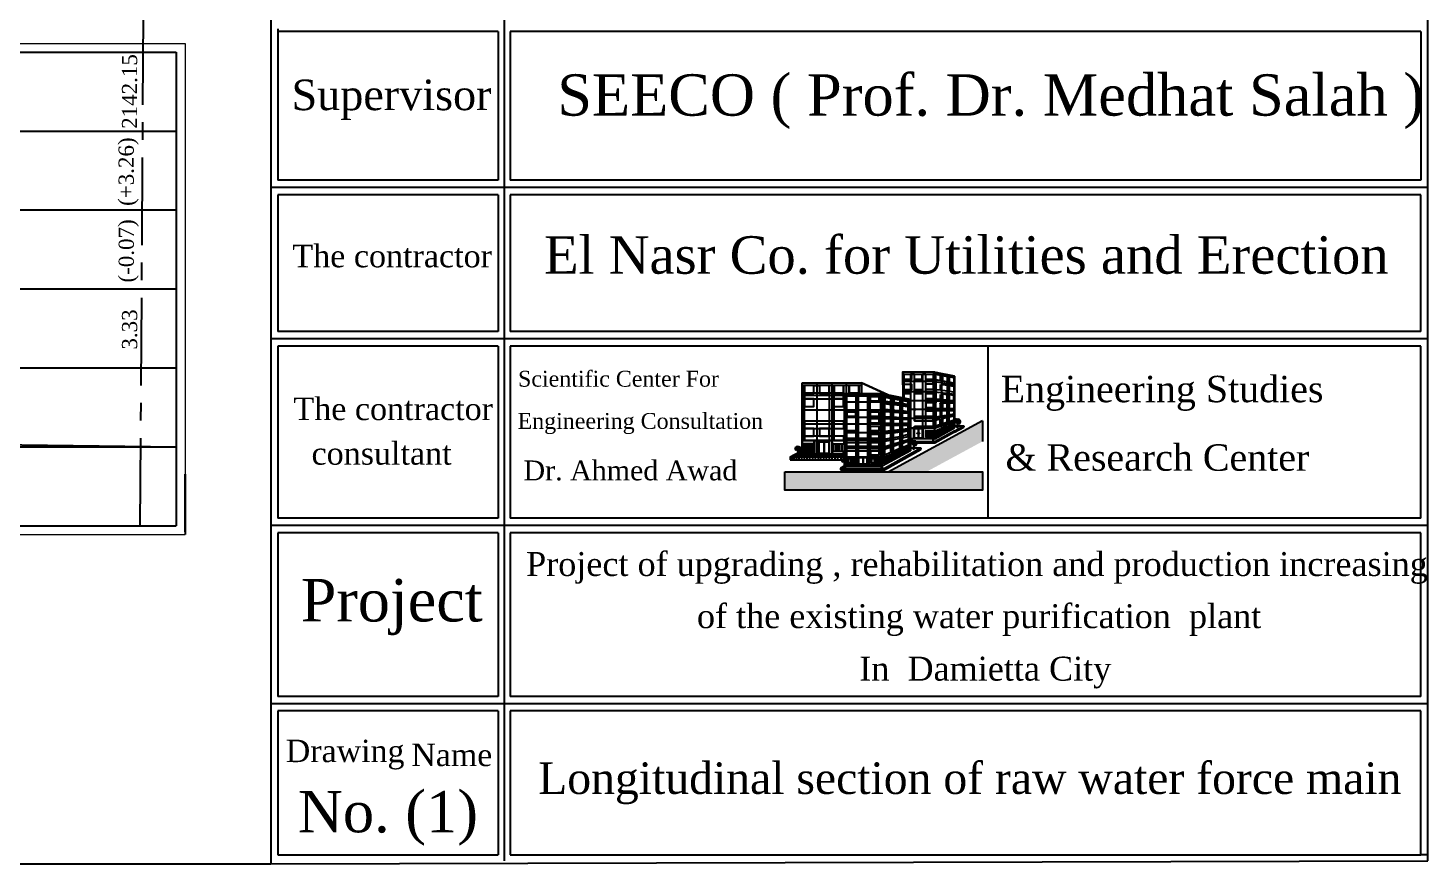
# Model space of a CAD drawing. Header units: inches. Extents: x 1824 to 2531, y 1185 to 2290.
# Drawn here: x 2410.8 to 2530.6, y 1789.9 to 1861.4 of the extents above; entities that cross this region are included whole.
import ezdxf

# ---------------------------------------------------------------- set-up
doc = ezdxf.new("R2010")
doc.units = ezdxf.units.IN
doc.header["$MEASUREMENT"] = 0
doc.linetypes.add('CENTER', pattern=[2, 1.25, -0.25, 0.25, -0.25])
for name, color, linetype in [('4', 85, 'Continuous'), ('BADG', 6, 'Continuous'), ('KHRRBA', 6, 'Continuous'), ('Layer3', 7, 'Continuous')]:
    doc.layers.add(name, color=color, linetype=linetype)
doc.layers.add('table3', color=150, linetype='Continuous', lineweight=15)
doc.layers.add('table5', color=5, linetype='Continuous', lineweight=25)
doc.styles.add('en', font='times.ttf')
doc.styles.add('ROMANTIC', font='times.ttf')

# ---------------------------------------------------------------- blocks, each defined once
blk = doc.blocks.new('TRE3')
at = {"color": 3}
for p, q in [((-0.34, 0.9), (-0.49, 0.95)), ((-0.43, 1.04), (-0.48, 1.02)), ((-0.48, 1), (-0.34, 0.98)), ((-0.41, 0.99), (-0.48, 0.97)), ((-0.35, 0.87), (-0.48, 0.84)), ((-0.34, 0.98), (-0.47, 1.06)), ((-0.29, 0.85), (-0.46, 0.75)), ((-0.37, 1.08), (-0.45, 1.1)), ((-0.33, 1.01), (-0.41, 1.16)), ((-0.39, 1.18), (-0.33, 1.16)), ((-0.26, 1), (-0.37, 1.02)), ((-0.37, 1.02), (-0.31, 0.94)), ((-0.37, 0.89), (-0.27, 0.92)), ((-0.31, 0.85), (-0.37, 0.89)), ((-0.21, 1.13), (-0.35, 1.25)), ((-0.32, 1.12), (-0.35, 1.24)), ((-0.31, 1.08), (-0.32, 1.13)), ((-0.32, 1.13), (-0.19, 1.06)), ((-0.27, 1), (-0.31, 1.08)), ((-0.31, 0.94), (-0.26, 0.92)), ((-0.22, 0.83), (-0.31, 0.85)), ((-0.18, 1.26), (-0.27, 1.3)), ((-0.12, 0.9), (-0.27, 1)), ((-0.27, 0.92), (-0.12, 0.9)), ((-0.17, 1.18), (-0.23, 1.23)), ((-0.23, 1.23), (-0.19, 1.06)), ((-0.13, 0.74), (-0.22, 0.83)), ((-0.17, 1.18), (-0.19, 1.36)), ((-0.19, 1.06), (-0.07, 0.98)), ((-0.07, 1.11), (-0.17, 1.18)), ((-0.08, 1.22), (-0.14, 1.37)), ((-0.13, 0.74), (-0.01, 0.59)), ((-0.01, 0.59), (-0.12, 0.9)), ((-0.1, 1.28), (-0.08, 1.38)), ((-0.07, 1.22), (-0.05, 1.29)), ((-0.07, 1.11), (-0.07, 1.22)), ((-0.02, 0.72), (-0.07, 1.11)), ((-0.07, 0.98), (-0.02, 0.72)), ((-0.05, 1.29), (-0.02, 1.17)), ((-0.04, 1.25), (0, 1.4)), ((-0.02, 1.33), (-0.04, 1.39)), ((-0.02, 1.17), (-0.01, 1.03)), ((0, 1.13), (-0.01, 1.07)), ((-0.01, 1.03), (0, 0.8)), ((-0.01, 0.54), (0, 0.64)), ((0.02, 1.27), (0, 1.13)), ((0, 0.8), (0.04, 1.08)), ((0, 0.64), (0.09, 0.81)), ((0.03, 1.26), (0.01, 1.39)), ((0.15, 1.01), (0.01, 0.64)), ((0.01, 0.64), (0.21, 0.98)), ((0.16, 0.9), (0.01, 0.64)), ((0.01, 0.64), (0.18, 0.82)), ((0.1, 0.81), (0.01, 0.64)), ((0.07, 1.19), (0.02, 1.27)), ((0.04, 1.08), (0.07, 1.19)), ((0.04, 1.08), (0.19, 1.18)), ((0.1, 1.25), (0.07, 1.38)), ((0.07, 1.19), (0.16, 1.31)), ((0.09, 1.3), (0.12, 1.38)), ((0.17, 1.21), (0.13, 1.14)), ((0.22, 1.09), (0.15, 1.01)), ((0.26, 1.06), (0.15, 1.01)), ((0.16, 1.31), (0.17, 1.21)), ((0.21, 0.85), (0.16, 0.9)), ((0.17, 1.21), (0.28, 1.3)), ((0.18, 0.82), (0.22, 0.69)), ((0.19, 1.18), (0.26, 1.19)), ((0.21, 1.25), (0.2, 1.36)), ((0.21, 0.98), (0.29, 1.01)), ((0.21, 0.98), (0.27, 0.97)), ((0.32, 0.81), (0.21, 0.85)), ((0.28, 0.74), (0.21, 0.85)), ((0.26, 1.19), (0.22, 1.09)), ((0.22, 1.09), (0.43, 1.14)), ((0.22, 0.69), (0.28, 0.67)), ((0.25, 1.17), (0.33, 1.25)), ((0.33, 1.08), (0.26, 1.06)), ((0.27, 0.97), (0.36, 0.88)), ((0.28, 0.67), (0.28, 0.74)), ((0.28, 0.71), (0.36, 0.56)), ((0.29, 1.21), (0.3, 1.29)), ((0.29, 1.01), (0.33, 1.08)), ((0.3, 1.01), (0.48, 1.01)), ((0.38, 0.81), (0.32, 0.81)), ((0.32, 0.81), (0.44, 0.68)), ((0.32, 0.65), (0.41, 0.64)), ((0.33, 1.11), (0.38, 1.21)), ((0.33, 0.92), (0.49, 0.96)), ((0.36, 0.88), (0.38, 0.81)), ((0.38, 0.85), (0.49, 0.84)), ((0.39, 0.73), (0.47, 0.74)), ((0.4, 1.01), (0.46, 1.09)), ((0.41, 0.94), (0.5, 0.9)), ((0.42, 0.85), (0.48, 0.77))]:
    blk.add_line(p, q, dxfattribs=at)
at = {"color": 2}
for p, q in [((-0.04, 0.05), (-0.06, 0.01)), ((-0.03, 0.3), (-0.04, 0.26)), ((-0.04, 0.26), (-0.03, 0.24)), ((-0.03, 0.2), (-0.04, 0.2)), ((-0.04, 0.2), (-0.04, 0.05)), ((-0.04, 0), (-0.02, 0.05)), ((-0.02, 0.59), (-0.03, 0.3)), ((-0.02, 0.3), (-0.03, 0.26)), ((-0.03, 0.24), (-0.01, 0.25)), ((-0.01, 0.21), (-0.03, 0.2)), ((-0.02, 0.2), (-0.02, 0.05)), ((-0.02, 0.05), (-0.01, 0.01)), ((-0.01, 0.81), (0.02, 0.02)), ((-0.01, 0.25), (-0.01, 0.21)), ((0, 0.81), (0.03, 0.02)), ((0.01, 0.05), (0, 0.05)), ((0, 0.05), (0, 0.01)), ((0.02, 0.01), (0.01, 0.05))]:
    blk.add_line(p, q, dxfattribs=at)

msp = doc.modelspace()

# ---------------------------------------------------------------- hatches: boundary and pattern name
at = {"layer": 'Layer3'}
h = msp.add_hatch(color=256, dxfattribs=at)
h.paths.add_polyline_path([(2482.09, 1831.09), (2480.78, 1831.09), (2480.78, 1830.86), (2482.09, 1830.86)])
h.paths.add_polyline_path([(2479.55, 1831.09), (2478.28, 1831.09), (2478.28, 1830.86), (2479.55, 1830.86)])
h.paths.add_polyline_path([(2478.28, 1831.09), (2477.01, 1831.09), (2477.01, 1830.86), (2478.28, 1830.86)])
for points in [[(2488.22, 1828.2), (2486.64, 1828.2), (2486.64, 1827.84), (2488.22, 1827.84)], [(2492.44, 1827.82), (2484.37, 1823.45), (2487.62, 1823.45), (2492.44, 1826.06)], [(2492.44, 1821.91), (2492.44, 1823.46), (2475.55, 1823.46), (2475.55, 1821.91)]]:
    msp.add_hatch(color=256, dxfattribs=at).paths.add_polyline_path(points)

# ---------------------------------------------------------------- linework, layer by layer
for p, q in [((2530.57, 1790.19), (2530.57, 2290.45)), ((2431.55, 1888.18), (2431.55, 1790.19)), ((2432.17, 1861.34), (2432.17, 1848.42)), ((2451.01, 1861.12), (2432.17, 1861.12)), ((2529.95, 1861.12), (2452.05, 1861.12)), ((2530.57, 1847.79), (2431.55, 1847.79)), ((2451.01, 1848.42), (2432.17, 1848.42)), ((2451.01, 1848.42), (2432.17, 1848.42)), ((2529.95, 1848.42), (2452.05, 1848.42)), ((2432.17, 1847.17), (2432.17, 1835.46)), ((2451.01, 1847.17), (2432.17, 1847.17)), ((2529.95, 1847.17), (2452.05, 1847.17)), ((2451.01, 1835.46), (2432.17, 1835.46)), ((2443.35, 1835.46), (2432.17, 1835.46)), ((2529.95, 1835.46), (2452.05, 1835.46)), ((2530.57, 1834.84), (2431.55, 1834.84)), ((2432.17, 1834.22), (2432.17, 1819.5)), ((2451.01, 1834.22), (2432.17, 1834.22)), ((2443.35, 1834.22), (2432.17, 1834.22)), ((2529.95, 1834.22), (2452.05, 1834.22)), ((2492.9, 1834.22), (2492.9, 1819.5)), ((2530.57, 1818.88), (2431.55, 1818.88)), ((2451.01, 1819.5), (2432.17, 1819.5)), ((2451.01, 1819.5), (2444.59, 1819.5)), ((2529.95, 1819.5), (2452.05, 1819.5)), ((2451.01, 1818.25), (2432.17, 1818.25)), ((2432.17, 1818.25), (2432.17, 1804.26)), ((2451.01, 1818.25), (2444.59, 1818.25)), ((2529.95, 1818.25), (2452.05, 1818.25)), ((2451.01, 1804.26), (2432.17, 1804.26)), ((2443.35, 1804.26), (2432.17, 1804.26)), ((2529.95, 1804.26), (2452.05, 1804.26)), ((2530.57, 1803.64), (2431.55, 1803.64)), ((2432.17, 1803.02), (2432.17, 1790.71)), ((2451.01, 1803.02), (2432.17, 1803.02)), ((2492.33, 1803.02), (2452.05, 1803.02)), ((2529.95, 1803.02), (2492.33, 1803.02)), ((1824.34, 1789.93), (2431.55, 1789.93)), ((2382.03, 1789.93), (2431.55, 1789.93)), ((2431.55, 1789.93), (2530.57, 1790.19))]:
    msp.add_line(p, q)
at = {"color": 5}
for p, q in [((2529.95, 1861.12), (2529.95, 1848.42)), ((2529.95, 1835.46), (2529.95, 1847.17)), ((1870.89, 1832.5), (2423.47, 1825.6)), ((2370.89, 1832.37), (2423.47, 1832.37)), ((2424.22, 1818.33), (2424.22, 1823.26)), ((2424.22, 1823.26), (2424.22, 1818.1)), ((2529.95, 1790.71), (2529.95, 1803.02)), ((2530.57, 1790.71), (2529.95, 1790.71))]:
    msp.add_line(p, q, dxfattribs=at)
at = {"color": 9, "true_color": 0xc7c8ca}
for p, q in [((2529.95, 1819.5), (2529.95, 1834.22)), ((2529.95, 1804.26), (2529.95, 1818.25)), ((2529.95, 1790.71), (2529.95, 1803.02)), ((2432.17, 1790.71), (2451.01, 1790.71)), ((2452.05, 1790.71), (2529.95, 1790.71))]:
    msp.add_line(p, q, dxfattribs=at)
for points in [[(2451.53, 1888.18), (2451.53, 1790.19)], [(2451.01, 1861.12), (2451.01, 1848.42)], [(2452.05, 1861.12), (2452.05, 1848.42)], [(2451.01, 1847.17), (2451.01, 1835.46)], [(2452.05, 1847.17), (2452.05, 1835.46)], [(2451.01, 1834.22), (2451.01, 1819.5)], [(2452.05, 1834.22), (2452.05, 1819.5)], [(2451.01, 1818.25), (2451.01, 1804.26)], [(2452.05, 1818.25), (2452.05, 1804.26)], [(2451.01, 1803.02), (2451.01, 1798.34)], [(2452.05, 1803.02), (2452.05, 1790.71)], [(2451.01, 1798.34), (2451.01, 1790.71)]]:
    msp.add_lwpolyline(points)
at = {"layer": '4', "linetype": 'CENTER', "ltscale": 6}
msp.add_line((2420.39, 1818.86), (2420.89, 1898.95), dxfattribs=at)
at = {"layer": 'BADG'}
for p, q in [((2431.55, 1838.93), (2431.55, 1789.93)), ((2431.55, 1820), (2431.55, 1789.93)), ((2431.55, 1805.9), (2431.55, 1799.24)), ((2431.55, 1805.9), (2431.55, 1799.24))]:
    msp.add_line(p, q, dxfattribs=at)
at = {"layer": 'Layer3'}
for p, q in [((2488.37, 1831.99), (2485.62, 1831.99)), ((2485.62, 1831.99), (2485.63, 1831.57)), ((2485.62, 1831.99), (2485.63, 1829.79)), ((2488.37, 1826.3), (2488.37, 1831.99)), ((2488.37, 1831.99), (2490.07, 1831.64)), ((2488.44, 1831.82), (2488.44, 1831.35)), ((2488.44, 1831.81), (2488.87, 1831.73)), ((2488.45, 1831.99), (2490.07, 1831.64)), ((2488.45, 1831.97), (2488.45, 1831.99)), ((2490.07, 1831.64), (2488.45, 1831.97)), ((2488.45, 1831.97), (2490.07, 1831.64)), ((2488.45, 1831.81), (2488.45, 1831.97)), ((2488.84, 1831.71), (2488.84, 1831.74)), ((2488.84, 1831.74), (2489.02, 1831.71)), ((2489.02, 1831.71), (2488.84, 1831.71)), ((2488.87, 1831.27), (2488.87, 1831.73)), ((2488.94, 1831.86), (2488.94, 1826.61)), ((2489.02, 1831.71), (2489.02, 1831.24)), ((2489.02, 1831.71), (2489.45, 1831.63)), ((2489.52, 1831.75), (2489.52, 1826.93)), ((2477.01, 1831.09), (2482.09, 1831.09)), ((2477.01, 1824.99), (2477.01, 1831.09)), ((2478.28, 1831.09), (2478.28, 1824.99)), ((2479.55, 1831.09), (2479.55, 1824.99)), ((2480.78, 1831.09), (2480.78, 1830.15)), ((2482.09, 1831.09), (2482.09, 1830.15)), ((2482.09, 1831.09), (2482.09, 1830.15)), ((2482.09, 1831.09), (2484.36, 1830.05)), ((2484.36, 1830.05), (2482.09, 1831.09)), ((2488.37, 1831.18), (2485.63, 1831.18)), ((2487.26, 1830.49), (2487.21, 1830.49)), ((2488.37, 1831.18), (2490.07, 1830.92)), ((2488.44, 1831.35), (2488.87, 1831.27)), ((2490.02, 1831.06), (2488.45, 1831.34)), ((2488.45, 1831.34), (2488.45, 1830.99)), ((2488.45, 1830.99), (2488.45, 1830.52)), ((2488.45, 1830.52), (2488.87, 1830.47)), ((2488.45, 1830.52), (2488.46, 1830.15)), ((2488.87, 1830.47), (2488.87, 1830.93)), ((2489.02, 1831.24), (2489.45, 1831.16)), ((2489.45, 1830.84), (2489.03, 1830.91)), ((2489.42, 1831.6), (2489.43, 1831.64)), ((2489.42, 1831.6), (2489.42, 1831.64)), ((2489.42, 1831.64), (2489.45, 1831.63)), ((2489.45, 1831.6), (2489.42, 1831.6)), ((2489.43, 1831.64), (2489.52, 1831.6)), ((2489.45, 1831.63), (2489.45, 1831.6)), ((2489.45, 1831.16), (2489.45, 1831.63)), ((2489.45, 1830.39), (2489.45, 1830.84)), ((2489.59, 1831.61), (2489.59, 1831.14)), ((2489.59, 1831.6), (2490.02, 1831.53)), ((2489.59, 1831.14), (2490.02, 1831.06)), ((2489.59, 1830.83), (2489.59, 1830.36)), ((2490.01, 1830.76), (2489.59, 1830.83)), ((2490.02, 1831.06), (2490.01, 1831.06)), ((2490.01, 1830.76), (2490.01, 1831.06)), ((2490.01, 1831.06), (2490.02, 1830.76)), ((2490.01, 1830.76), (2490.01, 1831.06)), ((2490.01, 1830.76), (2490.01, 1831.03)), ((2490.01, 1831.03), (2490.02, 1830.76)), ((2490.02, 1830.76), (2490.01, 1830.76)), ((2490.02, 1830.76), (2490.01, 1830.76)), ((2490.02, 1831.06), (2490.02, 1831.53)), ((2490.07, 1831.64), (2490.07, 1827.22)), ((2490.07, 1831.64), (2490.07, 1831.51)), ((2480.76, 1830), (2477.01, 1830)), ((2480.62, 1830.15), (2480.62, 1823.95)), ((2483.87, 1830.15), (2480.62, 1830.15)), ((2480.62, 1829.96), (2483.73, 1829.96)), ((2480.76, 1824.1), (2480.76, 1830)), ((2480.76, 1830), (2483.74, 1830)), ((2483.74, 1829.43), (2480.76, 1829.43)), ((2481.72, 1830), (2481.72, 1824.1)), ((2482.09, 1830.15), (2483.87, 1830.15)), ((2482.72, 1830), (2482.72, 1824.1)), ((2483.74, 1830), (2483.74, 1824.1)), ((2483.87, 1823.95), (2483.87, 1830.15)), ((2483.87, 1830.15), (2483.87, 1830.07)), ((2486.3, 1829.65), (2483.87, 1830.15)), ((2483.87, 1830.15), (2483.87, 1830.07)), ((2483.87, 1830.07), (2483.87, 1830.15)), ((2483.87, 1830.15), (2486.3, 1829.65)), ((2483.87, 1830.15), (2486.3, 1829.65)), ((2483.87, 1830.15), (2484.36, 1830.05)), ((2483.87, 1830.15), (2483.87, 1829.96)), ((2483.87, 1830.15), (2486.3, 1829.65)), ((2483.87, 1830.15), (2486.3, 1829.65)), ((2486.3, 1829.65), (2483.87, 1830.15)), ((2483.87, 1830.07), (2486.3, 1829.6)), ((2486.3, 1829.6), (2483.87, 1830.07)), ((2486.3, 1829.6), (2483.87, 1830.07)), ((2483.87, 1830), (2483.87, 1830.07)), ((2483.87, 1830.07), (2486.3, 1829.6)), ((2486.3, 1829.53), (2483.87, 1830)), ((2483.87, 1829.96), (2484.09, 1829.96)), ((2483.97, 1829.98), (2483.97, 1824.15)), ((2486.19, 1829.56), (2483.97, 1829.98)), ((2483.97, 1829.41), (2486.19, 1829.12)), ((2484.62, 1829.21), (2484.08, 1829.29)), ((2484.08, 1829.28), (2484.08, 1828.82)), ((2484.09, 1829.96), (2484.09, 1829.86)), ((2484.09, 1829.86), (2484.09, 1829.96)), ((2484.09, 1829.96), (2484.09, 1829.86)), ((2484.09, 1829.96), (2486.19, 1829.56)), ((2485.48, 1829.69), (2484.09, 1829.96)), ((2484.6, 1829.76), (2484.09, 1829.86)), ((2484.09, 1829.86), (2484.09, 1829.48)), ((2484.09, 1829.86), (2486.09, 1829.48)), ((2486.3, 1829.44), (2484.09, 1829.86)), ((2484.09, 1829.86), (2485.48, 1829.59)), ((2484.09, 1829.29), (2484.09, 1829.48)), ((2484.09, 1829.48), (2484.6, 1829.41)), ((2484.6, 1829.42), (2484.09, 1829.48)), ((2484.09, 1829.48), (2484.6, 1829.41)), ((2484.6, 1829.41), (2484.6, 1829.42)), ((2484.62, 1829.71), (2484.62, 1829.76)), ((2484.62, 1829.76), (2484.85, 1829.71)), ((2484.85, 1829.71), (2484.62, 1829.71)), ((2484.71, 1829.84), (2484.71, 1824.54)), ((2484.86, 1829.71), (2484.86, 1829.39)), ((2484.86, 1829.39), (2485.33, 1829.32)), ((2485.33, 1829.33), (2484.86, 1829.39)), ((2484.86, 1829.39), (2485.33, 1829.32)), ((2485.33, 1829.32), (2485.33, 1829.33)), ((2485.39, 1829.57), (2485.39, 1829.61)), ((2485.39, 1829.61), (2485.6, 1829.57)), ((2485.6, 1829.57), (2485.39, 1829.57)), ((2485.48, 1829.69), (2485.48, 1824.95)), ((2485.48, 1829.59), (2485.48, 1829.69)), ((2486.09, 1829.48), (2485.6, 1829.57)), ((2485.6, 1829.54), (2485.6, 1829.57)), ((2485.6, 1829.56), (2485.6, 1829.3)), ((2485.6, 1829.31), (2486.09, 1829.24)), ((2488.37, 1830.32), (2485.63, 1830.32)), ((2485.74, 1829.76), (2485.63, 1829.79)), ((2485.75, 1829.79), (2485.74, 1829.76)), ((2486.09, 1829.46), (2486.09, 1829.48)), ((2486.09, 1829.48), (2486.3, 1829.44)), ((2486.09, 1829.24), (2486.09, 1829.47)), ((2486.19, 1825.33), (2486.19, 1829.56)), ((2486.19, 1829.56), (2486.3, 1829.53)), ((2486.19, 1829.56), (2486.19, 1829.46)), ((2486.3, 1829.65), (2486.3, 1825.27)), ((2486.3, 1829.6), (2486.3, 1829.65)), ((2486.3, 1829.65), (2486.3, 1829.6)), ((2486.3, 1829.65), (2486.3, 1829.6)), ((2486.3, 1829.65), (2486.3, 1829.55)), ((2486.3, 1829.53), (2486.3, 1829.65)), ((2486.3, 1829.6), (2486.3, 1829.53)), ((2488.35, 1829.55), (2486.3, 1829.55)), ((2486.3, 1829.55), (2486.3, 1829.51)), ((2486.3, 1829.44), (2486.3, 1829.55)), ((2487.26, 1830.17), (2487.2, 1830.17)), ((2488.35, 1829.55), (2490.07, 1829.43)), ((2488.37, 1830.32), (2490.07, 1830.12)), ((2488.44, 1829.36), (2488.44, 1828.88)), ((2488.46, 1829.67), (2488.45, 1829.36)), ((2488.46, 1830.15), (2488.46, 1829.67)), ((2490, 1829.54), (2488.46, 1829.67)), ((2488.46, 1829.67), (2488.87, 1829.63)), ((2488.86, 1829.33), (2488.84, 1829.32)), ((2488.84, 1829.32), (2488.84, 1829.33)), ((2488.84, 1829.32), (2488.84, 1829.33)), ((2488.86, 1829.33), (2488.84, 1829.32)), ((2488.84, 1829.33), (2488.86, 1829.33)), ((2488.86, 1829.33), (2488.84, 1829.32)), ((2488.84, 1829.32), (2488.84, 1828.88)), ((2488.86, 1828.88), (2488.86, 1829.33)), ((2488.86, 1828.88), (2488.86, 1829.33)), ((2488.87, 1829.63), (2488.87, 1830.09)), ((2489.44, 1830.05), (2489.02, 1830.11)), ((2489.02, 1830.11), (2489.02, 1829.63)), ((2489.02, 1829.63), (2489.44, 1829.59)), ((2489.44, 1829.32), (2489.02, 1829.35)), ((2489.02, 1829.35), (2489.02, 1828.88)), ((2489.03, 1830.44), (2489.45, 1830.39)), ((2489.44, 1829.59), (2489.44, 1830.05)), ((2489.44, 1828.88), (2489.44, 1829.32)), ((2489.59, 1830.36), (2490.01, 1830.31)), ((2490, 1830), (2489.59, 1830.06)), ((2489.59, 1830.06), (2489.59, 1829.58)), ((2489.59, 1829.58), (2490, 1829.54)), ((2489.6, 1829.34), (2489.6, 1828.87)), ((2490.02, 1829.32), (2489.6, 1829.34)), ((2490, 1830), (2490.01, 1830.31)), ((2490, 1829.54), (2490, 1830)), ((2490.01, 1829.45), (2490, 1829.54)), ((2490, 1829.54), (2490.01, 1829.54)), ((2490.02, 1829.32), (2490, 1829.54)), ((2490.01, 1829.54), (2490.01, 1829.45)), ((2490.02, 1828.87), (2490.02, 1829.32)), ((2480.62, 1828.75), (2477.01, 1828.75)), ((2483.71, 1828.73), (2480.76, 1828.73)), ((2483.74, 1828.11), (2480.76, 1828.11)), ((2483.97, 1828.72), (2486.19, 1828.54)), ((2484, 1828.09), (2486.2, 1828)), ((2484.08, 1828.82), (2484.62, 1828.77)), ((2484.08, 1828.6), (2484.08, 1828.19)), ((2484.63, 1828.56), (2484.08, 1828.6)), ((2484.09, 1828), (2484.08, 1828.19)), ((2484.08, 1828.19), (2484.63, 1828.17)), ((2484.09, 1828.6), (2484.09, 1828.82)), ((2484.09, 1828.82), (2486.1, 1828.64)), ((2486.09, 1828.47), (2484.09, 1828.6)), ((2484.09, 1828.19), (2486.1, 1828.09)), ((2484.62, 1828.77), (2484.62, 1829.21)), ((2484.63, 1828.17), (2484.63, 1828.56)), ((2484.79, 1828.55), (2484.79, 1828.16)), ((2485.4, 1828.51), (2484.79, 1828.55)), ((2484.79, 1828.16), (2485.4, 1828.12)), ((2484.81, 1829.19), (2484.81, 1828.75)), ((2484.81, 1828.75), (2485.41, 1828.7)), ((2485.41, 1829.13), (2484.82, 1829.19)), ((2484.82, 1828.75), (2484.86, 1828.75)), ((2484.82, 1828.55), (2484.82, 1828.75)), ((2484.86, 1828.55), (2484.82, 1828.55)), ((2484.86, 1828.55), (2484.82, 1828.55)), ((2484.82, 1828.55), (2484.82, 1828.55)), ((2484.82, 1828.55), (2484.86, 1828.54)), ((2484.82, 1828.16), (2484.82, 1827.96)), ((2484.86, 1828.15), (2484.82, 1828.16)), ((2484.82, 1828.15), (2484.82, 1827.98)), ((2484.86, 1828.15), (2484.82, 1828.15)), ((2484.86, 1828.75), (2484.86, 1828.55)), ((2484.86, 1828.54), (2484.86, 1828.55)), ((2484.86, 1827.96), (2484.86, 1828.15)), ((2484.86, 1827.98), (2484.86, 1828.15)), ((2485.4, 1828.12), (2485.4, 1828.51)), ((2485.41, 1828.7), (2485.41, 1829.13)), ((2486.12, 1828.46), (2485.57, 1828.5)), ((2485.57, 1828.5), (2485.57, 1828.11)), ((2485.57, 1828.11), (2486.12, 1828.08)), ((2485.58, 1829.1), (2485.58, 1828.7)), ((2485.58, 1828.7), (2486.1, 1828.64)), ((2486.1, 1829.03), (2485.59, 1829.09)), ((2486.09, 1829.24), (2486.1, 1829.24)), ((2486.09, 1829.24), (2486.1, 1829.03)), ((2486.1, 1829.13), (2486.09, 1829.24)), ((2486.1, 1828.64), (2486.09, 1828.47)), ((2486.1, 1829.24), (2486.1, 1829.13)), ((2486.1, 1829.13), (2486.1, 1829.13)), ((2486.1, 1828.64), (2486.1, 1829.03)), ((2486.1, 1828.09), (2486.1, 1827.94)), ((2486.12, 1828.08), (2486.12, 1828.46)), ((2488.37, 1828.81), (2486.3, 1828.81)), ((2486.66, 1828.92), (2486.64, 1828.92)), ((2486.64, 1828.92), (2486.64, 1828.67)), ((2486.64, 1828.67), (2486.66, 1828.67)), ((2488.37, 1828.79), (2490.07, 1828.79)), ((2488.37, 1828.03), (2490.07, 1828.33)), ((2488.44, 1828.88), (2488.86, 1828.88)), ((2488.45, 1828.69), (2488.44, 1828.88)), ((2488.44, 1827.87), (2488.46, 1828.18)), ((2490.02, 1828.69), (2488.45, 1828.69)), ((2488.86, 1828.69), (2488.46, 1828.69)), ((2488.46, 1828.69), (2488.46, 1828.62)), ((2488.46, 1828.66), (2488.46, 1828.18)), ((2488.46, 1828.18), (2490.02, 1828.42)), ((2488.84, 1828.88), (2488.86, 1828.88)), ((2488.86, 1828.25), (2488.86, 1828.69)), ((2489.02, 1828.88), (2489.44, 1828.88)), ((2489.42, 1828.1), (2489.02, 1828.01)), ((2489.44, 1828.69), (2489.04, 1828.69)), ((2489.42, 1827.72), (2489.42, 1828.1)), ((2489.44, 1828.34), (2489.44, 1828.69)), ((2489.6, 1828.87), (2490.02, 1828.87)), ((2490, 1828.69), (2489.6, 1828.69)), ((2489.6, 1828.34), (2490, 1828.41)), ((2490, 1828.23), (2489.6, 1828.14)), ((2490.02, 1828.88), (2490.02, 1828.69)), ((2490.02, 1828.42), (2490.02, 1828.23)), ((2480.62, 1827.53), (2477.01, 1827.53)), ((2483.74, 1827.54), (2480.76, 1827.54)), ((2480.85, 1826.99), (2481.62, 1826.99)), ((2483.97, 1827.53), (2486.19, 1827.53)), ((2483.97, 1826.8), (2486.19, 1827.04)), ((2484.64, 1827.42), (2484.06, 1827.42)), ((2484.07, 1828.01), (2484.07, 1827.62)), ((2484.62, 1827.98), (2484.07, 1828)), ((2484.07, 1827.62), (2484.62, 1827.62)), ((2484.07, 1827.42), (2484.07, 1826.9)), ((2484.07, 1826.94), (2484.64, 1827.01)), ((2486.1, 1827.94), (2484.09, 1828)), ((2484.09, 1827.42), (2484.09, 1827.62)), ((2486.1, 1827.42), (2484.09, 1827.42)), ((2492.44, 1827.82), (2484.37, 1823.45)), ((2484.62, 1827.62), (2484.62, 1827.98)), ((2484.64, 1827.01), (2484.64, 1827.42)), ((2484.79, 1827.97), (2484.79, 1827.61)), ((2485.42, 1827.96), (2484.79, 1827.96)), ((2484.79, 1827.61), (2485.42, 1827.61)), ((2484.8, 1827.42), (2484.8, 1827.02)), ((2485.4, 1827.42), (2484.8, 1827.42)), ((2484.8, 1827.02), (2485.4, 1827.09)), ((2484.82, 1827.98), (2484.86, 1827.98)), ((2484.82, 1827.96), (2484.86, 1827.96)), ((2484.85, 1827.03), (2484.82, 1827.02)), ((2484.82, 1827.02), (2484.82, 1826.77)), ((2484.85, 1826.77), (2484.85, 1827.03)), ((2485.4, 1827.09), (2485.4, 1827.42)), ((2485.42, 1827.61), (2485.42, 1827.96)), ((2486.11, 1827.94), (2485.57, 1827.94)), ((2485.57, 1827.94), (2485.57, 1827.62)), ((2485.57, 1827.62), (2486.11, 1827.62)), ((2485.59, 1827.42), (2485.59, 1827.11)), ((2486.1, 1827.42), (2485.59, 1827.42)), ((2485.59, 1827.11), (2486.1, 1827.16)), ((2485.6, 1826.98), (2486.1, 1827.03)), ((2486.1, 1827.03), (2485.6, 1826.98)), ((2485.6, 1826.89), (2486.1, 1826.98)), ((2485.6, 1826.85), (2485.6, 1826.98)), ((2485.6, 1826.98), (2485.6, 1826.89)), ((2485.6, 1826.98), (2485.6, 1826.89)), ((2486.1, 1826.98), (2485.62, 1826.89)), ((2486.1, 1827.62), (2486.1, 1827.42)), ((2486.1, 1827.16), (2486.1, 1827.42)), ((2486.1, 1826.98), (2486.1, 1827.03)), ((2486.1, 1827.03), (2486.12, 1826.95)), ((2486.1, 1827.03), (2486.1, 1826.94)), ((2486.1, 1826.64), (2486.1, 1826.95)), ((2486.11, 1827.62), (2486.11, 1827.94)), ((2488.37, 1828.03), (2486.3, 1828.03)), ((2488.35, 1827.21), (2486.3, 1827.21)), ((2486.58, 1826.34), (2486.58, 1827.17)), ((2486.58, 1827.17), (2487.34, 1827.17)), ((2486.95, 1827.15), (2486.95, 1826.35)), ((2486.98, 1827.15), (2486.98, 1826.35)), ((2487.34, 1827.17), (2487.34, 1826.34)), ((2487.76, 1826.95), (2487.76, 1826.47)), ((2487.93, 1826.95), (2487.93, 1826.47)), ((2488.11, 1826.95), (2488.11, 1826.47)), ((2488.35, 1827.21), (2490.07, 1827.79)), ((2490.02, 1827.77), (2488.37, 1827.21)), ((2488.37, 1827.24), (2488.44, 1827.41)), ((2488.37, 1827.21), (2488.37, 1827.24)), ((2488.45, 1827.24), (2488.37, 1827.21)), ((2488.37, 1827.21), (2488.37, 1827.24)), ((2488.37, 1827.24), (2488.45, 1827.24)), ((2488.37, 1826.3), (2490.07, 1827.22)), ((2488.38, 1826.06), (2490.08, 1826.99)), ((2488.38, 1825.96), (2490.07, 1826.88)), ((2488.86, 1827.15), (2488.43, 1826.95)), ((2488.43, 1826.95), (2488.43, 1826.47)), ((2488.84, 1827.97), (2488.44, 1827.87)), ((2488.44, 1827.41), (2490.02, 1827.9)), ((2488.44, 1827.87), (2488.44, 1827.41)), ((2488.52, 1826.99), (2488.52, 1826.52)), ((2488.61, 1827.04), (2488.61, 1826.57)), ((2488.7, 1827.07), (2488.7, 1826.61)), ((2488.78, 1827.11), (2488.78, 1826.66)), ((2488.84, 1827.54), (2488.84, 1827.97)), ((2488.86, 1827.11), (2488.86, 1827.15)), ((2488.86, 1826.7), (2488.86, 1827.11)), ((2489.44, 1827.4), (2489.01, 1827.2)), ((2489.01, 1827.2), (2489.01, 1826.77)), ((2489.01, 1826.77), (2489.44, 1827)), ((2489.02, 1828.01), (2489.02, 1827.59)), ((2489.1, 1827.24), (2489.1, 1826.82)), ((2489.19, 1827.28), (2489.19, 1826.87)), ((2489.28, 1827.32), (2489.28, 1826.91)), ((2489.36, 1827.36), (2489.36, 1826.96)), ((2489.44, 1827), (2489.44, 1827.4)), ((2490, 1827.65), (2489.57, 1827.45)), ((2489.57, 1827.45), (2489.57, 1827.06)), ((2489.57, 1827.06), (2490.01, 1827.29)), ((2489.6, 1827.76), (2490, 1827.89)), ((2489.66, 1827.49), (2489.66, 1827.11)), ((2489.75, 1827.53), (2489.75, 1827.16)), ((2489.83, 1827.57), (2489.83, 1827.2)), ((2489.92, 1827.61), (2489.92, 1827.25)), ((2490, 1827.29), (2490, 1827.65)), ((2490.02, 1827.9), (2490.02, 1827.77)), ((2490.02, 1827.9), (2490.02, 1827.77)), ((2490.07, 1827.4), (2490.85, 1827.4)), ((2490.07, 1826.87), (2490.85, 1827.3)), ((2490.08, 1826.98), (2490.85, 1827.4)), ((2490.85, 1827.4), (2490.85, 1827.3)), ((2492.44, 1827.82), (2492.44, 1826.06)), ((2480.62, 1826.15), (2477.01, 1826.15)), ((2477.36, 1825.85), (2477.36, 1825.19)), ((2477.53, 1825.85), (2477.53, 1825.19)), ((2477.7, 1825.85), (2477.7, 1825.19)), ((2477.89, 1825.85), (2477.89, 1825.19)), ((2478.87, 1826), (2478.87, 1825.06)), ((2478.91, 1826), (2478.91, 1825.06)), ((2479.55, 1825.86), (2479.55, 1825.87)), ((2479.55, 1825.87), (2479.74, 1825.87)), ((2479.74, 1825.86), (2479.55, 1825.86)), ((2479.74, 1825.87), (2479.74, 1825.86)), ((2479.9, 1825.87), (2479.9, 1825.22)), ((2480.06, 1825.87), (2480.06, 1825.22)), ((2480.23, 1825.87), (2480.23, 1825.22)), ((2480.42, 1825.87), (2480.42, 1825.22)), ((2483.74, 1826.81), (2480.76, 1826.81)), ((2483.74, 1826.14), (2480.76, 1826.14)), ((2483.62, 1825.98), (2483.56, 1825.98)), ((2483.97, 1825.47), (2486.19, 1826.17)), ((2484.6, 1826.18), (2484.05, 1826.09)), ((2484.63, 1826.77), (2484.07, 1826.72)), ((2484.08, 1826.72), (2484.08, 1826.27)), ((2484.08, 1826.27), (2484.63, 1826.37)), ((2484.08, 1826.27), (2484.09, 1826.09)), ((2484.08, 1826.06), (2484.08, 1825.61)), ((2484.08, 1825.61), (2484.6, 1825.78)), ((2484.09, 1826.09), (2485.6, 1826.37)), ((2484.09, 1826.27), (2484.09, 1826.09)), ((2484.09, 1825.62), (2486.1, 1826.24)), ((2484.63, 1826.37), (2484.63, 1826.77)), ((2485.39, 1825.83), (2484.81, 1825.63)), ((2485.4, 1826.86), (2484.82, 1826.76)), ((2484.82, 1826.79), (2484.82, 1826.39)), ((2484.82, 1826.77), (2484.85, 1826.77)), ((2484.82, 1826.39), (2485.4, 1826.5)), ((2484.86, 1826.41), (2484.82, 1826.41)), ((2484.82, 1826.41), (2484.82, 1826.23)), ((2484.82, 1826.23), (2484.86, 1826.23)), ((2484.82, 1826.21), (2484.82, 1825.84)), ((2484.82, 1825.84), (2485.38, 1826)), ((2484.85, 1825.85), (2484.82, 1825.84)), ((2484.82, 1825.84), (2484.82, 1825.64)), ((2484.85, 1825.65), (2484.85, 1825.85)), ((2484.86, 1826.23), (2484.86, 1826.41)), ((2485.39, 1825.48), (2485.39, 1825.83)), ((2485.4, 1826.5), (2485.4, 1826.86)), ((2485.48, 1825.42), (2486.3, 1825.79)), ((2485.58, 1826.85), (2485.58, 1826.54)), ((2485.59, 1826.33), (2485.59, 1826.07)), ((2485.59, 1826.07), (2486.08, 1826.23)), ((2485.59, 1825.88), (2485.59, 1825.55)), ((2485.59, 1825.55), (2486.13, 1825.79)), ((2485.6, 1826.54), (2486.1, 1826.68)), ((2485.6, 1826.37), (2485.6, 1826.54)), ((2485.6, 1826.37), (2486.1, 1826.5)), ((2485.6, 1826.08), (2486.1, 1826.24)), ((2485.6, 1825.89), (2485.6, 1826.08)), ((2486.1, 1826.05), (2485.6, 1825.89)), ((2486.1, 1826.46), (2486.1, 1826.64)), ((2486.1, 1826.64), (2486.1, 1826.46)), ((2486.1, 1826.24), (2486.1, 1826.05)), ((2486.1, 1826.24), (2486.1, 1826.05)), ((2486.1, 1826.24), (2486.1, 1826.05)), ((2486.3, 1825.79), (2486.1, 1825.79)), ((2486.13, 1825.79), (2486.13, 1826.06)), ((2486.13, 1825.79), (2486.3, 1825.79)), ((2488.37, 1826.3), (2486.3, 1826.3)), ((2486.5, 1826.06), (2486.3, 1826.06)), ((2486.51, 1825.96), (2486.3, 1825.96)), ((2486.5, 1826.06), (2488.38, 1826.06)), ((2486.51, 1825.96), (2488.39, 1825.96)), ((2487.34, 1826.34), (2486.58, 1826.34)), ((2488.38, 1826.06), (2488.38, 1825.96)), ((2488.43, 1826.47), (2488.86, 1826.7)), ((2476.01, 1824.74), (2477.01, 1825.28)), ((2476.01, 1824.74), (2480.62, 1824.74)), ((2476.01, 1824.74), (2476.01, 1824.5)), ((2476.01, 1824.5), (2480.62, 1824.5)), ((2476.17, 1824.74), (2477.17, 1825.28)), ((2476.17, 1824.74), (2476.17, 1824.5)), ((2476.71, 1824.83), (2476.18, 1824.83)), ((2476.34, 1824.74), (2477.01, 1825.1)), ((2476.88, 1824.92), (2476.34, 1824.92)), ((2476.34, 1824.74), (2476.34, 1824.5)), ((2476.47, 1824.99), (2477.01, 1824.99)), ((2476.54, 1824.74), (2477.01, 1824.99)), ((2476.55, 1824.74), (2476.55, 1824.5)), ((2476.63, 1825.08), (2477.01, 1825.08)), ((2476.71, 1824.83), (2480.62, 1824.83)), ((2476.74, 1824.74), (2477.2, 1824.99)), ((2476.75, 1824.74), (2476.75, 1824.5)), ((2476.76, 1825.15), (2477.01, 1825.15)), ((2476.88, 1824.92), (2480.62, 1824.92)), ((2476.93, 1825.23), (2477.01, 1825.23)), ((2476.97, 1824.74), (2477.44, 1824.99)), ((2476.97, 1824.73), (2476.97, 1824.5)), ((2480.62, 1824.99), (2477.01, 1824.99)), ((2477.18, 1824.74), (2477.65, 1824.99)), ((2477.19, 1824.73), (2477.19, 1824.5)), ((2477.41, 1824.74), (2477.88, 1824.99)), ((2477.41, 1824.74), (2477.41, 1824.5)), ((2477.65, 1824.74), (2478.12, 1824.99)), ((2477.66, 1824.74), (2477.66, 1824.5)), ((2477.9, 1824.74), (2478.36, 1824.99)), ((2477.91, 1824.74), (2477.91, 1824.5)), ((2478.14, 1824.74), (2478.6, 1824.99)), ((2478.14, 1824.74), (2478.14, 1824.5)), ((2478.38, 1824.74), (2478.84, 1824.99)), ((2478.38, 1824.74), (2478.38, 1824.5)), ((2478.58, 1824.74), (2479.04, 1824.99)), ((2478.58, 1824.74), (2478.58, 1824.5)), ((2478.85, 1824.74), (2479.31, 1824.99)), ((2478.85, 1824.74), (2478.85, 1824.5)), ((2479.08, 1824.74), (2479.55, 1824.99)), ((2479.09, 1824.74), (2479.09, 1824.5)), ((2479.32, 1824.74), (2479.79, 1824.99)), ((2479.32, 1824.74), (2479.32, 1824.5)), ((2479.54, 1824.74), (2480, 1824.99)), ((2479.55, 1824.74), (2479.55, 1824.5)), ((2479.81, 1824.74), (2480.27, 1824.99)), ((2479.81, 1824.74), (2479.81, 1824.5)), ((2480.05, 1824.74), (2480.51, 1824.99)), ((2480.05, 1824.74), (2480.05, 1824.5)), ((2480.31, 1824.74), (2480.66, 1824.93)), ((2480.32, 1824.74), (2480.32, 1824.5)), ((2480.53, 1824.74), (2480.65, 1824.8)), ((2480.54, 1824.74), (2480.54, 1824.5)), ((2483.74, 1825.45), (2480.76, 1825.45)), ((2483.74, 1824.71), (2480.76, 1824.71)), ((2480.99, 1824.58), (2480.99, 1824.24)), ((2481.19, 1824.58), (2481.19, 1824.24)), ((2481.37, 1824.58), (2481.37, 1824.24)), ((2481.52, 1824.58), (2481.52, 1824.24)), ((2481.83, 1824.68), (2481.83, 1824.13)), ((2482.61, 1824.68), (2481.83, 1824.68)), ((2482.21, 1824.66), (2482.21, 1824.14)), ((2482.23, 1824.66), (2482.23, 1824.14)), ((2482.61, 1824.13), (2482.61, 1824.68)), ((2482.97, 1824.58), (2482.97, 1824.24)), ((2483.17, 1824.58), (2483.17, 1824.24)), ((2483.35, 1824.58), (2483.35, 1824.24)), ((2483.5, 1824.58), (2483.5, 1824.24)), ((2483.85, 1824.71), (2483.87, 1824.82)), ((2483.97, 1824.77), (2483.85, 1824.71)), ((2486.3, 1825.27), (2483.87, 1823.95)), ((2483.87, 1824.82), (2484.09, 1824.82)), ((2483.97, 1824.15), (2486.19, 1825.33)), ((2484.62, 1825.57), (2484.07, 1825.39)), ((2484.07, 1823.78), (2487.18, 1825.52)), ((2484.07, 1823.65), (2487.18, 1825.39)), ((2484.62, 1824.95), (2484.07, 1824.7)), ((2484.07, 1824.7), (2484.07, 1824.29)), ((2484.07, 1824.29), (2484.62, 1824.6)), ((2484.08, 1825.38), (2484.08, 1824.92)), ((2484.08, 1824.92), (2484.62, 1825.16)), ((2484.09, 1825.39), (2484.09, 1825.62)), ((2484.09, 1824.82), (2484.09, 1824.92)), ((2484.2, 1824.76), (2484.2, 1824.36)), ((2484.34, 1824.82), (2484.34, 1824.44)), ((2484.48, 1824.89), (2484.48, 1824.52)), ((2484.62, 1825.16), (2484.62, 1825.57)), ((2484.62, 1825.23), (2484.62, 1825.16)), ((2484.62, 1825.16), (2484.82, 1825.23)), ((2484.82, 1825.23), (2484.62, 1825.23)), ((2484.62, 1825.15), (2484.81, 1825.23)), ((2484.81, 1825.23), (2484.62, 1825.16)), ((2484.62, 1825.16), (2484.62, 1825.15)), ((2484.62, 1824.6), (2484.62, 1824.95)), ((2485.4, 1825.29), (2484.8, 1825.03)), ((2484.8, 1825.03), (2484.8, 1824.69)), ((2484.8, 1824.69), (2485.4, 1825.02)), ((2484.82, 1825.64), (2484.85, 1825.65)), ((2484.82, 1825.61), (2484.82, 1825.23)), ((2484.82, 1825.23), (2485.39, 1825.48)), ((2484.96, 1825.1), (2484.96, 1824.78)), ((2485.11, 1825.16), (2485.11, 1824.86)), ((2485.25, 1825.23), (2485.25, 1824.94)), ((2485.4, 1825.02), (2485.4, 1825.29)), ((2485.6, 1825.48), (2485.48, 1825.48)), ((2485.48, 1825.48), (2485.48, 1825.42)), ((2486.12, 1825.6), (2485.59, 1825.38)), ((2485.59, 1825.1), (2486.12, 1825.38)), ((2485.59, 1825.38), (2485.59, 1825.1)), ((2485.6, 1825.57), (2485.6, 1825.48)), ((2485.7, 1825.43), (2485.7, 1825.16)), ((2485.84, 1825.48), (2485.84, 1825.23)), ((2485.97, 1825.54), (2485.97, 1825.3)), ((2486.12, 1825.38), (2486.12, 1825.6)), ((2486.3, 1825.52), (2487.18, 1825.52)), ((2487.18, 1825.52), (2487.18, 1825.38)), ((2480.61, 1823.95), (2480.31, 1823.78)), ((2480.31, 1823.78), (2480.31, 1823.65)), ((2480.31, 1823.78), (2484.07, 1823.78)), ((2480.31, 1823.65), (2484.07, 1823.65)), ((2483.87, 1823.95), (2480.62, 1823.95)), ((2483.74, 1824.1), (2480.76, 1824.1)), ((2481.83, 1824.13), (2482.61, 1824.13)), ((2484.07, 1823.65), (2484.07, 1823.78))]:
    msp.add_line(p, q, dxfattribs=at)
for points in [[(2488.37, 1831.99), (2485.62, 1831.99), (2485.62, 1831.82), (2488.37, 1831.82)], [(2485.75, 1831.82), (2485.63, 1831.82), (2485.63, 1829.79), (2485.75, 1829.79)], [(2485.75, 1831.82), (2486.37, 1831.82), (2486.37, 1831.35), (2485.75, 1831.35)], [(2486.64, 1831.82), (2487.26, 1831.82), (2487.26, 1831.35), (2486.64, 1831.35)], [(2487.6, 1831.82), (2487.33, 1831.82), (2487.33, 1827.21), (2487.6, 1827.21)], [(2487.6, 1831.82), (2488.22, 1831.82), (2488.22, 1831.35), (2487.6, 1831.35)], [(2488.37, 1831.99), (2488.25, 1831.99), (2488.25, 1827.21), (2488.37, 1827.21)], [(2477.01, 1831.09), (2482.09, 1831.09), (2482.09, 1830.86), (2477.01, 1830.86)], [(2477.21, 1830.86), (2477.01, 1830.86), (2477.01, 1826.15), (2477.21, 1826.15)], [(2477.21, 1830.2), (2478.03, 1830.2), (2478.03, 1830.86), (2477.21, 1830.86)], [(2478.51, 1830.86), (2478.03, 1830.86), (2478.03, 1830.86), (2478.51, 1830.86)], [(2478.51, 1830.2), (2479.34, 1830.2), (2479.34, 1830.86), (2478.51, 1830.86)], [(2479.75, 1830.86), (2479.33, 1830.86), (2479.33, 1826.15), (2479.75, 1826.15)], [(2479.75, 1830.2), (2480.57, 1830.2), (2480.57, 1830.86), (2479.75, 1830.86)], [(2481.05, 1830.86), (2480.57, 1830.86), (2480.57, 1830.15), (2481.05, 1830.15)], [(2481.05, 1830.2), (2481.87, 1830.2), (2481.87, 1830.86), (2481.05, 1830.86)], [(2482.09, 1830.86), (2481.87, 1830.86), (2481.87, 1830.15), (2482.09, 1830.15)], [(2485.75, 1830.96), (2486.37, 1830.96), (2486.37, 1830.49), (2485.75, 1830.49)], [(2486.3, 1830.49), (2485.75, 1830.49), (2485.75, 1830.17), (2486.3, 1830.17)], [(2487.26, 1830.49), (2486.64, 1830.49), (2486.64, 1830.17), (2487.26, 1830.17)], [(2487.6, 1830.99), (2488.22, 1830.99), (2488.22, 1830.52), (2487.6, 1830.52)], [(2488.22, 1831.35), (2488.22, 1831.35), (2488.22, 1830.99), (2488.22, 1830.99)], [(2489.59, 1831.6), (2489.42, 1831.6), (2489.42, 1827.72), (2489.59, 1827.72)], [(2490.01, 1831.03), (2490, 1831.03), (2490, 1830.98), (2490.01, 1830.98)], [(2490.01, 1830.98), (2490.01, 1830.98), (2490.01, 1830.93), (2490.01, 1830.93)], [(2490.01, 1830.93), (2490.01, 1830.93), (2490.01, 1830.93), (2490.01, 1830.93)], [(2490.01, 1830.93), (2490.01, 1830.93), (2490.01, 1830.76), (2490.01, 1830.76)], [(2480.57, 1830.2), (2477.21, 1830.2), (2477.21, 1829.71), (2480.57, 1829.71)], [(2477.21, 1829.05), (2478.03, 1829.05), (2478.03, 1829.71), (2477.21, 1829.71)], [(2479.74, 1829.06), (2480.56, 1829.06), (2480.56, 1829.72), (2479.74, 1829.72)], [(2483.87, 1830.15), (2480.62, 1830.15), (2480.62, 1830), (2483.87, 1830)], [(2480.85, 1829.86), (2480.62, 1829.86), (2480.62, 1824.74), (2480.85, 1824.74)], [(2481.87, 1830.2), (2481.05, 1830.2), (2481.05, 1830.15), (2481.87, 1830.15)], [(2481.83, 1829.86), (2481.62, 1829.86), (2481.62, 1824.74), (2481.83, 1824.74)], [(2482.85, 1829.53), (2483.62, 1829.53), (2483.62, 1829.87), (2482.85, 1829.87)], [(2483.87, 1830), (2483.74, 1830), (2483.74, 1824.71), (2483.87, 1824.71)], [(2483.87, 1830.04), (2484.09, 1830.04), (2484.09, 1829.91), (2483.87, 1829.91)], [(2484.09, 1829.96), (2483.87, 1829.96), (2483.87, 1824.82), (2484.09, 1824.82)], [(2484.82, 1825.23), (2484.62, 1825.23), (2484.62, 1829.71), (2484.82, 1829.71)], [(2485.6, 1829.57), (2485.39, 1829.57), (2485.39, 1825.48), (2485.6, 1825.48)], [(2485.75, 1830.17), (2485.73, 1830.17), (2485.73, 1829.79), (2485.75, 1829.79)], [(2486.1, 1829.44), (2486.31, 1829.44), (2486.31, 1829.49), (2486.1, 1829.49)], [(2486.3, 1829.44), (2486.1, 1829.44), (2486.1, 1825.79), (2486.3, 1825.79)], [(2488.25, 1830.32), (2487.6, 1830.32), (2487.6, 1830.18), (2488.25, 1830.18)], [(2487.6, 1830.18), (2488.22, 1830.18), (2488.22, 1829.71), (2487.6, 1829.71)], [(2487.61, 1829.39), (2487.6, 1829.39), (2487.6, 1829.39), (2487.61, 1829.39)], [(2487.6, 1829.39), (2487.61, 1829.39), (2487.61, 1829.39), (2487.6, 1829.39)], [(2487.6, 1829.39), (2487.61, 1829.39), (2487.61, 1829.39), (2487.6, 1829.39)], [(2487.61, 1829.39), (2487.6, 1829.39), (2487.6, 1828.93), (2487.61, 1828.93)], [(2487.61, 1829.4), (2488.23, 1829.4), (2488.23, 1828.93), (2487.61, 1828.93)], [(2488.46, 1830.15), (2488.41, 1830.15), (2488.41, 1829.61), (2488.46, 1829.61)], [(2488.46, 1830.15), (2488.43, 1830.15), (2488.43, 1830.45), (2488.46, 1830.45)], [(2488.45, 1830.44), (2488.45, 1830.44), (2488.45, 1829.43), (2488.45, 1829.43)], [(2489.6, 1829.33), (2489.59, 1829.33), (2489.59, 1828.88), (2489.6, 1828.88)], [(2490.01, 1830.31), (2490.02, 1830.31), (2490.02, 1830.13), (2490.01, 1830.13)], [(2490.01, 1830.15), (2490.01, 1830.15), (2490.01, 1829.44), (2490.01, 1829.44)], [(2490.02, 1829.44), (2490.01, 1829.44), (2490.01, 1829.32), (2490.02, 1829.32)], [(2480.85, 1828.24), (2481.62, 1828.24), (2481.62, 1828.58), (2480.85, 1828.58)], [(2482.85, 1828.24), (2483.62, 1828.24), (2483.62, 1828.58), (2482.85, 1828.58)], [(2484.86, 1828.15), (2484.82, 1828.15), (2484.82, 1827.98), (2484.86, 1827.98)], [(2488.22, 1828.2), (2486.64, 1828.2), (2486.64, 1827.84), (2488.22, 1827.84)], [(2487.6, 1828.67), (2488.22, 1828.67), (2488.22, 1828.2), (2487.6, 1828.2)], [(2480.58, 1827.8), (2477.21, 1827.8), (2477.21, 1827.17), (2480.58, 1827.17)], [(2477.21, 1826.51), (2478.03, 1826.51), (2478.03, 1827.17), (2477.21, 1827.17)], [(2478.5, 1826.51), (2479.33, 1826.51), (2479.33, 1827.17), (2478.5, 1827.17)], [(2480.85, 1826.99), (2481.62, 1826.99), (2481.62, 1826.98), (2480.85, 1826.98)], [(2480.85, 1826.98), (2481.61, 1826.98), (2481.61, 1826.98), (2480.85, 1826.98)], [(2482.85, 1827.66), (2483.62, 1827.66), (2483.62, 1828), (2482.85, 1828)], [(2482.85, 1826.99), (2483.62, 1826.99), (2483.62, 1827.33), (2482.85, 1827.33)], [(2487.32, 1827.15), (2486.6, 1827.15), (2486.6, 1826.35), (2487.32, 1826.35)], [(2486.64, 1827.37), (2488.37, 1827.37), (2488.37, 1827.21), (2486.64, 1827.21)], [(2486.64, 1827.21), (2487.26, 1827.21), (2487.26, 1827.21), (2486.64, 1827.21)], [(2487.59, 1826.43), (2488.26, 1826.43), (2488.26, 1826.98), (2487.59, 1826.98)], [(2487.62, 1826.95), (2488.24, 1826.95), (2488.24, 1826.47), (2487.62, 1826.47)], [(2488.27, 1827.87), (2488.22, 1827.87), (2488.22, 1827.4), (2488.27, 1827.4)], [(2478.04, 1826.15), (2477.01, 1826.15), (2477.01, 1825.85), (2478.04, 1825.85)], [(2477.21, 1825.85), (2477.01, 1825.85), (2477.01, 1825.19), (2477.21, 1825.19)], [(2480.58, 1826.52), (2477.21, 1826.52), (2477.21, 1826.15), (2480.58, 1826.15)], [(2477.21, 1825.19), (2478.03, 1825.19), (2478.03, 1825.85), (2477.21, 1825.85)], [(2478.04, 1824.99), (2478.03, 1824.99), (2478.03, 1825.85), (2478.04, 1825.85)], [(2478.28, 1826.15), (2478.04, 1826.15), (2478.04, 1824.99), (2478.28, 1824.99)], [(2478.44, 1825.03), (2479.36, 1825.03), (2479.36, 1826.03), (2478.44, 1826.03)], [(2478.46, 1825.05), (2479.34, 1825.05), (2479.34, 1826), (2478.46, 1826)], [(2480.62, 1826.15), (2479.55, 1826.15), (2479.55, 1825.87), (2480.62, 1825.87)], [(2479.74, 1825.86), (2479.55, 1825.86), (2479.55, 1825.2), (2479.74, 1825.2)], [(2483.62, 1826.31), (2480.62, 1826.31), (2480.62, 1825.98), (2483.62, 1825.98)], [(2482.86, 1826.31), (2483.62, 1826.31), (2483.62, 1826.65), (2482.86, 1826.65)], [(2482.86, 1825.64), (2483.62, 1825.64), (2483.62, 1825.98), (2482.86, 1825.98)], [(2478.03, 1825.19), (2477.01, 1825.19), (2477.01, 1824.99), (2478.03, 1824.99)], [(2480.56, 1825.2), (2479.55, 1825.2), (2479.55, 1824.99), (2480.56, 1824.99)], [(2483.62, 1825.64), (2480.62, 1825.64), (2480.62, 1825.26), (2483.62, 1825.26)], [(2480.86, 1824.24), (2481.62, 1824.24), (2481.62, 1824.58), (2480.86, 1824.58)], [(2482.59, 1824.66), (2481.85, 1824.66), (2481.85, 1824.14), (2482.59, 1824.14)], [(2482.86, 1824.92), (2483.62, 1824.92), (2483.62, 1825.26), (2482.86, 1825.26)], [(2482.86, 1824.24), (2483.62, 1824.24), (2483.62, 1824.58), (2482.86, 1824.58)], [(2475.55, 1823.46), (2492.44, 1823.46), (2492.44, 1821.91), (2475.55, 1821.91)]]:
    msp.add_lwpolyline(points, close=True, dxfattribs=at)
for points in [[(2486.64, 1827.84), (2486.64, 1831.82), (2486.3, 1831.82), (2486.3, 1827.21), (2486.64, 1827.21), (2486.64, 1827.37)], [(2490.02, 1827.77), (2490.02, 1831.52), (2490.07, 1831.52), (2490.07, 1827.78)], [(2482.85, 1824.71), (2482.85, 1829.86), (2482.61, 1829.86), (2482.61, 1824.71)], [(2483.6, 1825.64), (2483.6, 1825.26)]]:
    msp.add_lwpolyline(points, dxfattribs=at)
for centre in [(2486.87, 1826.76), (2487.06, 1826.76)]:
    msp.add_circle(centre, 0.0146, dxfattribs=at)
at = {"layer": 'table3'}
for p, q in [((1830.75, 1860.26), (2424.22, 1860.1)), ((2424.22, 1860.1), (2424.22, 1818.1)), ((1830.75, 1818.26), (2424.22, 1818.1))]:
    msp.add_line(p, q, dxfattribs=at)
at = {"layer": 'table5', "color": 5}
for p, q in [((1831.5, 1859.51), (2423.47, 1859.35)), ((2423.47, 1859.35), (2423.47, 1818.85)), ((1831.5, 1852.76), (2423.47, 1852.61)), ((1831.5, 1846.01), (2423.47, 1845.86)), ((1831.5, 1839.26), (2423.47, 1839.11)), ((1831.5, 1832.51), (2413.08, 1832.35)), ((1831.5, 1825.76), (2423.47, 1825.6)), ((1831.5, 1819.01), (2423.47, 1818.85))]:
    msp.add_line(p, q, dxfattribs=at)

# ---------------------------------------------------------------- block references
at = {"layer": 'Layer3', "xscale": 0.5770018891007901, "yscale": 0.5770018891007901, "zscale": 0.5770018891007901}
for p in [(2488.23, 1826.15), (2490.31, 1827.23), (2476.67, 1824.88), (2486.57, 1825.38), (2480.68, 1823.85), (2483.82, 1823.85)]:
    msp.add_blockref('TRE3', p, dxfattribs=at)

# ---------------------------------------------------------------- texts
at = {"layer": 'BADG', "style": 'en'}
for s, height, p in [('Supervisor', 2.614, (2433.33, 1854.4)), ('SEECO ( Prof. Dr. Medhat Salah )  ', 3.5363, (2456.07, 1853.93)), ('El Nasr Co. for Utilities and Erection', 3.2083, (2454.94, 1840.41)), ('The contractor', 1.9306, (2433.4, 1840.96)), ('Scientific Center For ', 1.3575, (2452.71, 1830.75)), ('Engineering Studies ', 2.2625, (2494.01, 1829.42)), ('The contractor', 1.9306, (2433.49, 1827.89)), ('Engineering Consultation ', 1.3575, (2452.67, 1827.14)), ('consultant', 1.931, (2435.04, 1824.08)), ('& Research Center', 2.2625, (2494.42, 1823.56)), ('Dr. Ahmed Awad', 1.6968, (2453.18, 1822.74)), ('Project of upgrading , rehabilitation and production increasing ', 2.0485, (2453.4, 1814.56)), ('Project', 3.641, (2434.11, 1810.67)), ('of the existing water purification  plant ', 2.0485, (2468.02, 1810.1)), ('In  Damietta City ', 2.0485, (2481.91, 1805.61)), ('Drawing', 1.921, (2432.84, 1798.64)), ('Name', 1.921, (2443.58, 1798.3)), ('No. (1)', 3.534, (2433.87, 1792.64))]:
    msp.add_text(s, height=height, dxfattribs=at).set_placement(p)
at = {"layer": 'BADG', "color": 6, "style": 'en'}
msp.add_text('Longitudinal section of raw water force main', height=2.7014, dxfattribs=at).set_placement((2454.43, 1795.92))
at = {"layer": 'KHRRBA', "linetype": 'Continuous', "style": 'ROMANTIC'}
for s, p in [('2142.15', (2420.12, 1852.8)), ('(+3.26)', (2419.83, 1846.21)), ('(-0.07)', (2419.84, 1839.66)), ('3.33', (2420.12, 1833.92))]:
    msp.add_text(s, height=1.301, rotation=90, dxfattribs=at).set_placement(p)

doc.saveas('drawing.dxf')
